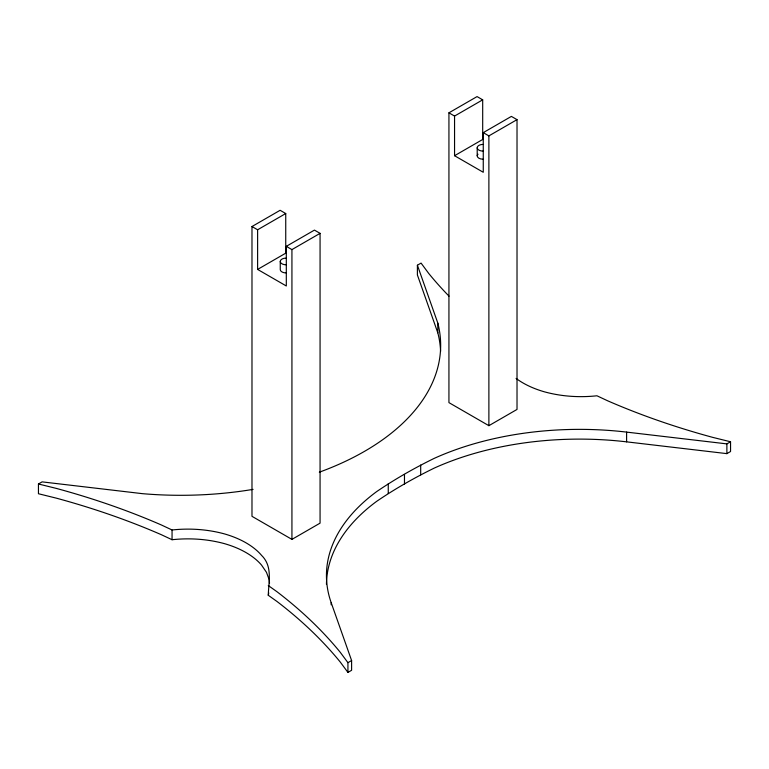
<?xml version="1.0" encoding="UTF-8"?>
<svg xmlns="http://www.w3.org/2000/svg" width="769" height="769" viewBox="0 0 769 769"><rect width="100%" height="100%" fill="white"/><g stroke="black" fill="none" stroke-linecap="round" stroke-linejoin="round"><path stroke-width="1.15" d="M326.45 584.325A235.535 135.988 0 0 1 376.656 501.35C394.978 488.863 414.328 477.837 434.245 468.1A235.535 135.988 0 0 1 626.6 441.848L726.878 453.633L730.55 451.518L730.55 441.771L726.878 443.886L626.6 432.101A235.535 135.988 0 0 0 434.245 458.353C414.328 468.09 394.978 479.116 376.656 491.602A235.535 135.988 0 0 0 331.179 602.656L351.606 660.552L351.606 670.299L347.934 672.414L340.263 662.061A590.919 341.167 0 0 0 276.907 601.416L268.275 595.283C268.641 581.633 272.803 566.349 261.556 555.362A81.591 47.101 0 0 0 224.308 533.859C207.322 529.255 189.539 528.111 172.054 529.976L161.423 524.996A590.919 341.167 0 0 0 56.397 488.421L38.45 483.989L38.45 493.736L56.397 498.168A590.919 341.167 0 0 1 161.423 534.743L172.054 539.723C189.539 537.858 207.322 539.002 224.308 543.606A81.591 47.101 0 0 1 261.556 565.109L266.459 572.309L269.256 579.874L269.515 583.19M268.275 595.283L268.775 592.899M257.615 269.419L286.308 285.981L286.308 246.349L314.444 230.104L320.067 233.353L320.067 523.141L291.932 539.386L251.982 516.326L251.982 226.528L280.118 210.293L285.741 213.532L285.741 253.174L257.615 269.419L257.615 229.777L285.741 213.532M454.556 155.713L483.259 172.275L483.259 132.643L511.385 116.398L517.018 119.647L517.018 409.435L488.882 425.68L448.933 402.62L448.933 112.822L477.068 96.586L482.692 99.835L482.692 139.468L454.556 155.713L454.556 116.071L482.692 99.835M286.308 246.349L291.932 249.598L320.067 233.353M483.259 132.643L488.882 135.892L517.018 119.647M38.45 483.989L42.122 481.875L142.4 493.66A259.932 150.07 0 0 0 253.088 489.372M440.589 351.443A259.932 150.07 0 0 0 437.821 332.852L417.394 274.956L417.394 265.209L421.066 263.094L428.737 273.456A590.919 341.167 0 0 0 449.009 296.142M347.934 672.414L347.934 662.667L351.606 660.552M730.55 441.771L712.603 437.34A590.919 341.167 0 0 1 607.577 400.764L596.946 395.785C579.461 397.66 561.678 396.506 544.692 391.902A81.591 47.101 0 0 1 516.086 378.415M448.933 112.822L454.556 116.071M251.982 226.528L257.615 229.777M268.275 585.536L276.907 591.669A590.919 341.167 0 0 1 340.263 652.314L347.934 662.667M417.394 265.209L437.821 323.105L437.821 332.852M726.878 443.886L726.878 453.633M626.6 432.101L626.6 441.848M488.882 135.892L488.882 425.68M482.97 144.418A5.768 3.336 0 0 0 477.203 147.754L477.203 155.876M420.691 465.053L420.691 474.8M404.475 474.415L404.475 484.162M388.258 483.778L388.258 493.525M331.179 602.656L331.179 604.828M291.932 249.598L291.932 539.386M286.03 258.124A5.768 3.336 0 0 0 280.262 261.46L280.262 269.583A5.768 3.336 0 0 0 286.03 272.908M172.054 529.976L172.054 539.723M286.03 264.786A5.768 3.336 0 0 1 280.262 261.46M482.97 159.202A5.768 3.336 0 0 1 477.972 154.204M482.97 151.08A5.768 3.336 0 0 1 477.203 147.754M437.821 323.105A259.932 150.07 0 0 1 319.327 472.185"/></g></svg>
